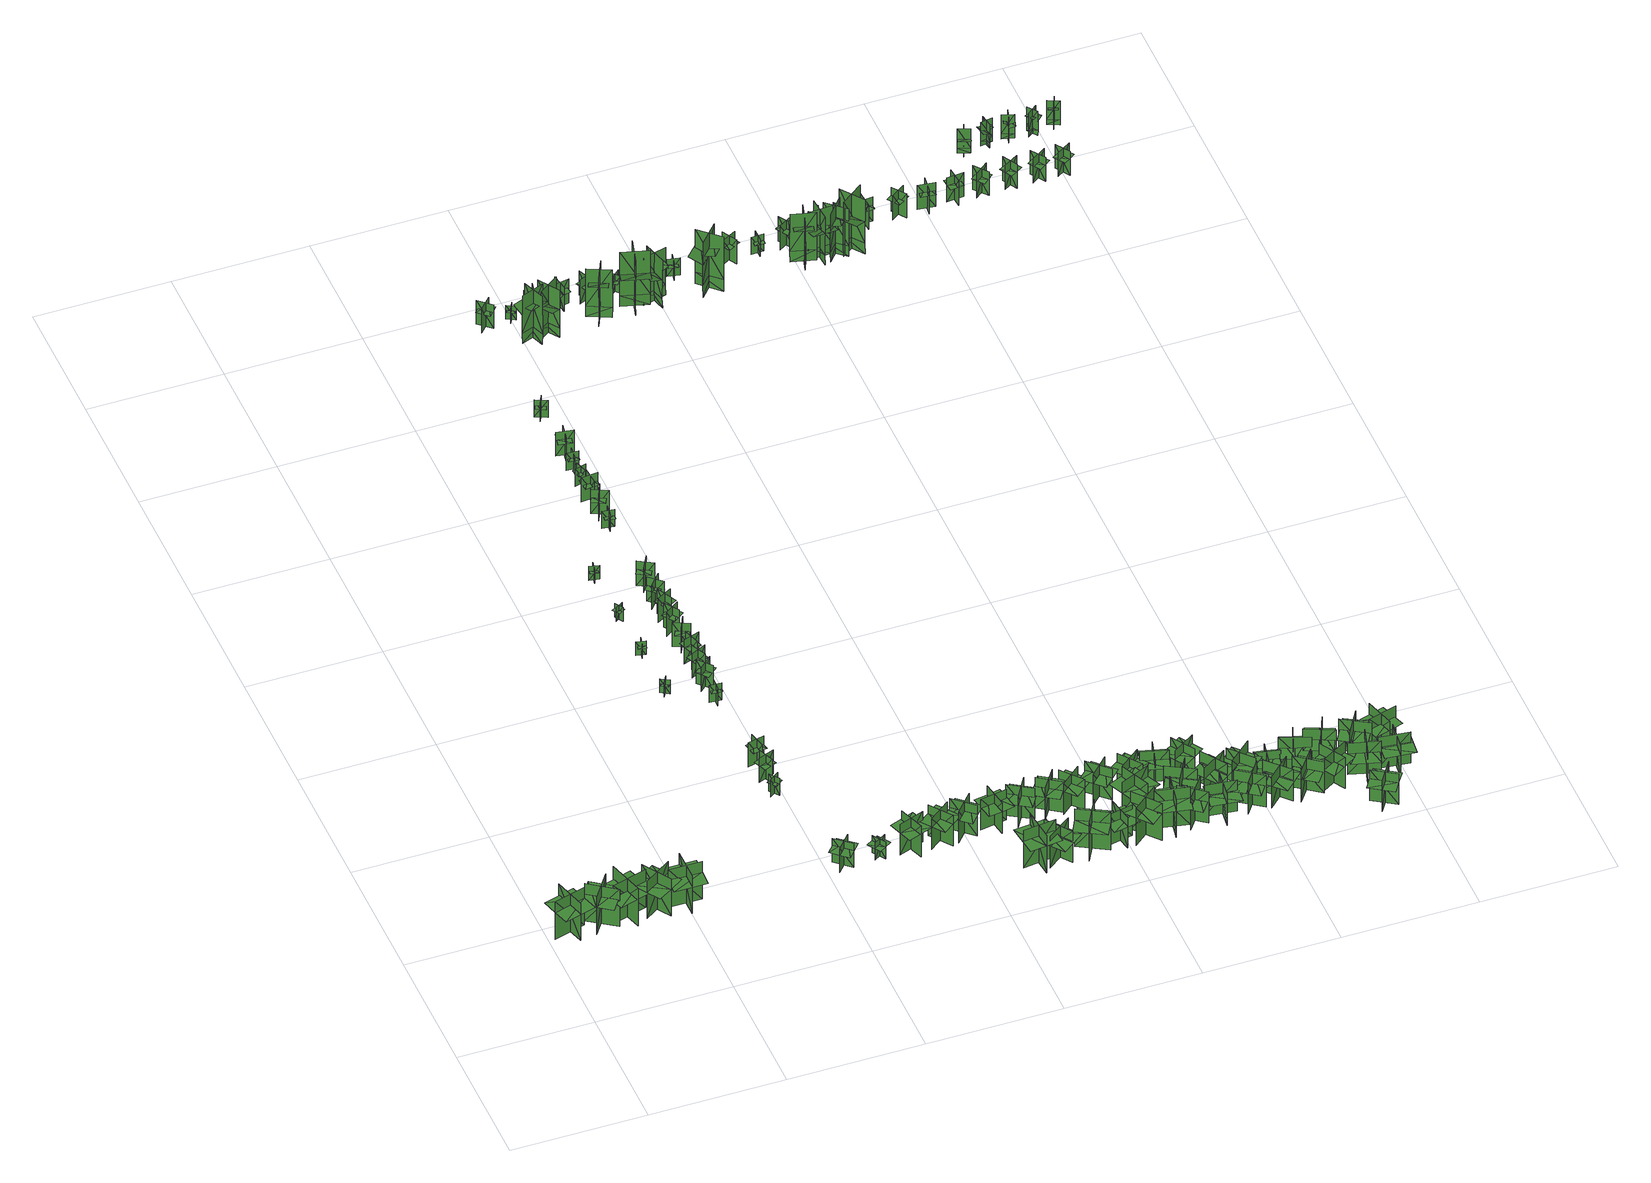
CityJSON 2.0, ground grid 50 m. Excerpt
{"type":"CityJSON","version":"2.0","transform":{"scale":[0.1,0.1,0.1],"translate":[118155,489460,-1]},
"CityObjects":{
"tree1":{"type":"SolitaryVegetationObject","geometry":[{"type":"MultiSurface","lod":"1","boundaries":[[[0,1,2]],[[0,2,3]],[[4,5,6]],[[4,6,7]],[[8,9,10]],[[8,10,11]],[[8,11,12]],[[8,12,13]]]}]},
"tree2":{"type":"SolitaryVegetationObject","geometry":[{"type":"MultiSurface","lod":"1","boundaries":[[[14,15,16]],[[14,16,17]],[[18,19,20]],[[18,20,21]],[[22,23,24]],[[22,24,25]],[[22,25,26]],[[22,26,27]]]}]},
"tree3":{"type":"SolitaryVegetationObject","geometry":[{"type":"MultiSurface","lod":"1","boundaries":[[[28,29,30]],[[28,30,31]],[[32,33,34]],[[32,34,35]],[[36,37,38]],[[36,38,39]],[[36,39,40]],[[36,40,41]]]}]},
"tree4":{"type":"SolitaryVegetationObject","geometry":[{"type":"MultiSurface","lod":"1","boundaries":[[[42,43,44]],[[42,44,45]],[[46,47,48]],[[46,48,49]],[[50,51,52]],[[50,52,53]],[[50,53,54]],[[50,54,55]]]}]},
"tree5":{"type":"SolitaryVegetationObject","geometry":[{"type":"MultiSurface","lod":"1","boundaries":[[[56,57,58]],[[56,58,59]],[[60,61,62]],[[60,62,63]],[[64,65,66]],[[64,66,67]],[[64,67,68]],[[64,68,69]]]}]},
"tree6":{"type":"SolitaryVegetationObject","geometry":[{"type":"MultiSurface","lod":"1","boundaries":[[[70,71,72]],[[70,72,73]],[[74,75,76]],[[74,76,77]],[[78,79,80]],[[78,80,81]],[[78,81,82]],[[78,82,83]]]}]},
"tree7":{"type":"SolitaryVegetationObject","geometry":[{"type":"MultiSurface","lod":"1","boundaries":[[[84,85,86]],[[84,86,87]],[[88,89,90]],[[88,90,91]],[[92,93,94]],[[92,94,95]],[[92,95,96]],[[92,96,97]]]}]},
"tree8":{"type":"SolitaryVegetationObject","geometry":[{"type":"MultiSurface","lod":"1","boundaries":[[[98,99,100]],[[98,100,101]],[[102,103,104]],[[102,104,105]],[[106,107,108]],[[106,108,109]],[[106,109,110]],[[106,110,111]]]}]},
"tree9":{"type":"SolitaryVegetationObject","geometry":[{"type":"MultiSurface","lod":"1","boundaries":[[[112,113,114]],[[112,114,115]],[[116,117,118]],[[116,118,119]],[[120,121,122]],[[120,122,123]],[[120,123,124]],[[120,124,125]]]}]},
"tree10":{"type":"SolitaryVegetationObject","geometry":[{"type":"MultiSurface","lod":"1","boundaries":[[[126,127,128]],[[126,128,129]],[[130,131,132]],[[130,132,133]],[[134,135,136]],[[134,136,137]],[[134,137,138]],[[134,138,139]]]}]},
"tree11":{"type":"SolitaryVegetationObject","geometry":[{"type":"MultiSurface","lod":"1","boundaries":[[[140,141,142]],[[140,142,143]],[[144,145,146]],[[144,146,147]],[[148,149,150]],[[148,150,151]],[[148,151,152]],[[148,152,153]]]}]},
"tree12":{"type":"SolitaryVegetationObject","geometry":[{"type":"MultiSurface","lod":"1","boundaries":[[[154,155,156]],[[154,156,157]],[[158,159,160]],[[158,160,161]],[[162,163,164]],[[162,164,165]],[[162,165,166]],[[162,166,167]]]}]},
"tree13":{"type":"SolitaryVegetationObject","geometry":[{"type":"MultiSurface","lod":"1","boundaries":[[[168,169,170]],[[168,170,171]],[[172,173,174]],[[172,174,175]],[[176,177,178]],[[176,178,179]],[[176,179,180]],[[176,180,181]]]}]},
"tree14":{"type":"SolitaryVegetationObject","geometry":[{"type":"MultiSurface","lod":"1","boundaries":[[[182,183,184]],[[182,184,185]],[[186,187,188]],[[186,188,189]],[[190,191,192]],[[190,192,193]],[[190,193,194]],[[190,194,195]]]}]},
"tree15":{"type":"SolitaryVegetationObject","geometry":[{"type":"MultiSurface","lod":"1","boundaries":[[[196,197,198]],[[196,198,199]],[[200,201,202]],[[200,202,203]],[[204,205,206]],[[204,206,207]],[[204,207,208]],[[204,208,209]]]}]},
"tree16":{"type":"SolitaryVegetationObject","geometry":[{"type":"MultiSurface","lod":"1","boundaries":[[[210,211,212]],[[210,212,213]],[[214,215,216]],[[214,216,217]],[[218,219,220]],[[218,220,221]],[[218,221,222]],[[218,222,223]]]}]},
"tree17":{"type":"SolitaryVegetationObject","geometry":[{"type":"MultiSurface","lod":"1","boundaries":[[[224,225,226]],[[224,226,227]],[[228,229,230]],[[228,230,231]],[[232,233,234]],[[232,234,235]],[[232,235,236]],[[232,236,237]]]}]},
"tree18":{"type":"SolitaryVegetationObject","geometry":[{"type":"MultiSurface","lod":"1","boundaries":[[[238,239,240]],[[238,240,241]],[[242,243,244]],[[242,244,245]],[[246,247,248]],[[246,248,249]],[[246,249,250]],[[246,250,251]]]}]},
"tree19":{"type":"SolitaryVegetationObject","geometry":[{"type":"MultiSurface","lod":"1","boundaries":[[[252,253,254]],[[252,254,255]],[[256,257,258]],[[256,258,259]],[[260,261,262]],[[260,262,263]],[[260,263,264]],[[260,264,265]]]}]},
"tree20":{"type":"SolitaryVegetationObject","geometry":[{"type":"MultiSurface","lod":"1","boundaries":[[[266,267,268]],[[266,268,269]],[[270,271,272]],[[270,272,273]],[[274,275,276]],[[274,276,277]],[[274,277,278]],[[274,278,279]]]}]},
"tree21":{"type":"SolitaryVegetationObject","geometry":[{"type":"MultiSurface","lod":"1","boundaries":[[[280,281,282]],[[280,282,283]],[[284,285,286]],[[284,286,287]],[[288,289,290]],[[288,290,291]],[[288,291,292]],[[288,292,293]]]}]},
"tree22":{"type":"SolitaryVegetationObject","geometry":[{"type":"MultiSurface","lod":"1","boundaries":[[[294,295,296]],[[294,296,297]],[[298,299,300]],[[298,300,301]],[[302,303,304]],[[302,304,305]],[[302,305,306]],[[302,306,307]]]}]},
"tree23":{"type":"SolitaryVegetationObject","geometry":[{"type":"MultiSurface","lod":"1","boundaries":[[[308,309,310]],[[308,310,311]],[[312,313,314]],[[312,314,315]],[[316,317,318]],[[316,318,319]],[[316,319,320]],[[316,320,321]]]}]},
"tree24":{"type":"SolitaryVegetationObject","geometry":[{"type":"MultiSurface","lod":"1","boundaries":[[[322,323,324]],[[322,324,325]],[[326,327,328]],[[326,328,329]],[[330,331,332]],[[330,332,333]],[[330,333,334]],[[330,334,335]]]}]},
"tree25":{"type":"SolitaryVegetationObject","geometry":[{"type":"MultiSurface","lod":"1","boundaries":[[[336,337,338]],[[336,338,339]],[[340,341,342]],[[340,342,343]],[[344,345,346]],[[344,346,347]],[[344,347,348]],[[344,348,349]]]}]},
"tree26":{"type":"SolitaryVegetationObject","geometry":[{"type":"MultiSurface","lod":"1","boundaries":[[[350,351,352]],[[350,352,353]],[[354,355,356]],[[354,356,357]],[[358,359,360]],[[358,360,361]],[[358,361,362]],[[358,362,363]]]}]},
"tree27":{"type":"SolitaryVegetationObject","geometry":[{"type":"MultiSurface","lod":"1","boundaries":[[[364,365,366]],[[364,366,367]],[[368,369,370]],[[368,370,371]],[[372,373,374]],[[372,374,375]],[[372,375,376]],[[372,376,377]]]}]},
"tree28":{"type":"SolitaryVegetationObject","geometry":[{"type":"MultiSurface","lod":"1","boundaries":[[[378,379,380]],[[378,380,381]],[[382,383,384]],[[382,384,385]],[[386,387,388]],[[386,388,389]],[[386,389,390]],[[386,390,391]]]}]},
"tree29":{"type":"SolitaryVegetationObject","geometry":[{"type":"MultiSurface","lod":"1","boundaries":[[[392,393,394]],[[392,394,395]],[[396,397,398]],[[396,398,399]],[[400,401,402]],[[400,402,403]],[[400,403,404]],[[400,404,405]]]}]},
"tree30":{"type":"SolitaryVegetationObject","geometry":[{"type":"MultiSurface","lod":"1","boundaries":[[[406,407,408]],[[406,408,409]],[[410,411,412]],[[410,412,413]],[[414,415,416]],[[414,416,417]],[[414,417,418]],[[414,418,419]]]}]},
"tree31":{"type":"SolitaryVegetationObject","geometry":[{"type":"MultiSurface","lod":"1","boundaries":[[[420,421,422]],[[420,422,423]],[[424,425,426]],[[424,426,427]],[[428,429,430]],[[428,430,431]],[[428,431,432]],[[428,432,433]]]}]},
"tree32":{"type":"SolitaryVegetationObject","geometry":[{"type":"MultiSurface","lod":"1","boundaries":[[[434,435,436]],[[434,436,437]],[[438,439,440]],[[438,440,441]],[[442,443,444]],[[442,444,445]],[[442,445,446]],[[442,446,447]]]}]},
"tree33":{"type":"SolitaryVegetationObject","geometry":[{"type":"MultiSurface","lod":"1","boundaries":[[[448,449,450]],[[448,450,451]],[[452,453,454]],[[452,454,455]],[[456,457,458]],[[456,458,459]],[[456,459,460]],[[456,460,461]]]}]},
"tree34":{"type":"SolitaryVegetationObject","geometry":[{"type":"MultiSurface","lod":"1","boundaries":[[[462,463,464]],[[462,464,465]],[[466,467,468]],[[466,468,469]],[[470,471,472]],[[470,472,473]],[[470,473,474]],[[470,474,475]]]}]},
"tree35":{"type":"SolitaryVegetationObject","geometry":[{"type":"MultiSurface","lod":"1","boundaries":[[[476,477,478]],[[476,478,479]],[[480,481,482]],[[480,482,483]],[[484,485,486]],[[484,486,487]],[[484,487,488]],[[484,488,489]]]}]},
"tree36":{"type":"SolitaryVegetationObject","geometry":[{"type":"MultiSurface","lod":"1","boundaries":[[[490,491,492]],[[490,492,493]],[[494,495,496]],[[494,496,497]],[[498,499,500]],[[498,500,501]],[[498,501,502]],[[498,502,503]]]}]},
"tree37":{"type":"SolitaryVegetationObject","geometry":[{"type":"MultiSurface","lod":"1","boundaries":[[[504,505,506]],[[504,506,507]],[[508,509,510]],[[508,510,511]],[[512,513,514]],[[512,514,515]],[[512,515,516]],[[512,516,517]]]}]},
"tree38":{"type":"SolitaryVegetationObject","geometry":[{"type":"MultiSurface","lod":"1","boundaries":[[[518,519,520]],[[518,520,521]],[[522,523,524]],[[522,524,525]],[[526,527,528]],[[526,528,529]],[[526,529,530]],[[526,530,531]]]}]},
"tree39":{"type":"SolitaryVegetationObject","geometry":[{"type":"MultiSurface","lod":"1","boundaries":[[[532,533,534]],[[532,534,535]],[[536,537,538]],[[536,538,539]],[[540,541,542]],[[540,542,543]],[[540,543,544]],[[540,544,545]]]}]},
"tree40":{"type":"SolitaryVegetationObject","geometry":[{"type":"MultiSurface","lod":"1","boundaries":[[[546,547,548]],[[546,548,549]],[[550,551,552]],[[550,552,553]],[[554,555,556]],[[554,556,557]],[[554,557,558]],[[554,558,559]]]}]},
"tree41":{"type":"SolitaryVegetationObject","geometry":[{"type":"MultiSurface","lod":"1","boundaries":[[[560,561,562]],[[560,562,563]],[[564,565,566]],[[564,566,567]],[[568,569,565]],[[568,565,564]],[[570,571,561]],[[570,561,560]],[[572,573,574]],[[572,574,575]],[[576,577,578]],[[576,578,579]]]}]},
"tree42":{"type":"SolitaryVegetationObject","geometry":[{"type":"MultiSurface","lod":"1","boundaries":[[[580,581,582]],[[580,582,583]],[[584,585,586]],[[584,586,587]],[[588,589,590]],[[588,590,591]],[[588,591,592]],[[588,592,593]]]}]},
"tree43":{"type":"SolitaryVegetationObject","geometry":[{"type":"MultiSurface","lod":"1","boundaries":[[[594,595,596]],[[594,596,597]],[[598,599,600]],[[598,600,601]],[[602,603,604]],[[602,604,605]],[[602,605,606]],[[602,606,607]]]}]},
"tree44":{"type":"SolitaryVegetationObject","geometry":[{"type":"MultiSurface","lod":"1","boundaries":[[[608,609,610]],[[608,610,611]],[[612,613,614]],[[612,614,615]],[[616,617,618]],[[616,618,619]],[[616,619,620]],[[616,620,621]]]}]},
"tree45":{"type":"SolitaryVegetationObject","geometry":[{"type":"MultiSurface","lod":"1","boundaries":[[[622,623,624]],[[622,624,625]],[[626,627,628]],[[626,628,629]],[[630,631,627]],[[630,627,626]],[[632,633,623]],[[632,623,622]],[[634,635,636]],[[634,636,637]],[[638,639,640]],[[638,640,641]]]}]},
"tree46":{"type":"SolitaryVegetationObject","geometry":[{"type":"MultiSurface","lod":"1","boundaries":[[[642,643,644]],[[642,644,645]],[[646,647,648]],[[646,648,649]],[[650,651,652]],[[650,652,653]],[[650,653,654]],[[650,654,655]]]}]},
"tree47":{"type":"SolitaryVegetationObject","geometry":[{"type":"MultiSurface","lod":"1","boundaries":[[[656,657,658]],[[656,658,659]],[[660,661,662]],[[660,662,663]],[[664,665,666]],[[664,666,667]],[[664,667,668]],[[664,668,669]]]}]},
"tree48":{"type":"SolitaryVegetationObject","geometry":[{"type":"MultiSurface","lod":"1","boundaries":[[[670,671,672]],[[670,672,673]],[[674,675,676]],[[674,676,677]],[[678,679,680]],[[678,680,681]],[[678,681,682]],[[678,682,683]]]}]},
"tree49":{"type":"SolitaryVegetationObject","geometry":[{"type":"MultiSurface","lod":"1","boundaries":[[[684,685,686]],[[684,686,687]],[[688,689,690]],[[688,690,691]],[[692,693,694]],[[692,694,695]],[[692,695,696]],[[692,696,697]]]}]},
"tree50":{"type":"SolitaryVegetationObject","geometry":[{"type":"MultiSurface","lod":"1","boundaries":[[[698,699,700]],[[698,700,701]],[[702,703,704]],[[702,704,705]],[[706,707,708]],[[706,708,709]],[[706,709,710]],[[706,710,711]]]}]},
"tree51":{"type":"SolitaryVegetationObject","geometry":[{"type":"MultiSurface","lod":"1","boundaries":[[[712,713,714]],[[712,714,715]],[[716,717,718]],[[716,718,719]],[[720,721,722]],[[720,722,723]],[[720,723,724]],[[720,724,725]]]}]},
"tree52":{"type":"SolitaryVegetationObject","geometry":[{"type":"MultiSurface","lod":"1","boundaries":[[[726,727,728]],[[726,728,729]],[[730,731,732]],[[730,732,733]],[[734,735,736]],[[734,736,737]],[[734,737,738]],[[734,738,739]]]}]},
"tree53":{"type":"SolitaryVegetationObject","geometry":[{"type":"MultiSurface","lod":"1","boundaries":[[[740,741,742]],[[740,742,743]],[[744,745,746]],[[744,746,747]],[[748,749,745]],[[748,745,744]],[[750,751,741]],[[750,741,740]],[[752,753,754]],[[752,754,755]],[[756,757,758]],[[756,758,759]]]}]},
"tree54":{"type":"SolitaryVegetationObject","geometry":[{"type":"MultiSurface","lod":"1","boundaries":[[[760,761,762]],[[760,762,763]],[[764,765,766]],[[764,766,767]],[[768,769,770]],[[768,770,771]],[[768,771,772]],[[768,772,773]]]}]},
"tree55":{"type":"SolitaryVegetationObject","geometry":[{"type":"MultiSurface","lod":"1","boundaries":[[[774,775,776]],[[774,776,777]],[[778,779,780]],[[778,780,781]],[[782,783,784]],[[782,784,785]],[[782,785,786]],[[782,786,787]]]}]},
"tree56":{"type":"SolitaryVegetationObject","geometry":[{"type":"MultiSurface","lod":"1","boundaries":[[[788,789,790]],[[788,790,791]],[[792,793,794]],[[792,794,795]],[[796,797,798]],[[796,798,799]],[[796,799,800]],[[796,800,801]]]}]},
"tree57":{"type":"SolitaryVegetationObject","geometry":[{"type":"MultiSurface","lod":"1","boundaries":[[[802,803,804]],[[802,804,805]],[[806,807,808]],[[806,808,809]],[[810,811,812]],[[810,812,813]],[[810,813,814]],[[810,814,815]]]}]},
"tree58":{"type":"SolitaryVegetationObject","geometry":[{"type":"MultiSurface","lod":"1","boundaries":[[[816,817,818]],[[816,818,819]],[[820,821,822]],[[820,822,823]],[[824,825,826]],[[824,826,827]],[[824,827,828]],[[824,828,829]]]}]},
"tree59":{"type":"SolitaryVegetationObject","geometry":[{"type":"MultiSurface","lod":"1","boundaries":[[[830,831,832]],[[830,832,833]],[[834,835,836]],[[834,836,837]],[[838,839,835]],[[838,835,834]],[[840,841,831]],[[840,831,830]],[[842,843,844]],[[842,844,845]],[[846,847,848]],[[846,848,849]]]}]},
"tree60":{"type":"SolitaryVegetationObject","geometry":[{"type":"MultiSurface","lod":"1","boundaries":[[[850,851,852]],[[850,852,853]],[[854,855,856]],[[854,856,857]],[[858,859,860]],[[858,860,861]],[[858,861,862]],[[858,862,863]]]}]},
"tree61":{"type":"SolitaryVegetationObject","geometry":[{"type":"MultiSurface","lod":"1","boundaries":[[[864,865,866]],[[864,866,867]],[[868,869,870]],[[868,870,871]],[[872,873,874]],[[872,874,875]],[[872,875,876]],[[872,876,877]]]}]},
"tree62":{"type":"SolitaryVegetationObject","geometry":[{"type":"MultiSurface","lod":"1","boundaries":[[[878,879,880]],[[878,880,881]],[[882,883,884]],[[882,884,885]],[[886,887,888]],[[886,888,889]],[[886,889,890]],[[886,890,891]]]}]},
"tree63":{"type":"SolitaryVegetationObject","geometry":[{"type":"MultiSurface","lod":"1","boundaries":[[[892,893,894]],[[892,894,895]],[[896,897,898]],[[896,898,899]],[[900,901,897]],[[900,897,896]],[[902,903,893]],[[902,893,892]],[[904,905,906]],[[904,906,907]],[[908,909,910]],[[908,910,911]]]}]},
"tree64":{"type":"SolitaryVegetationObject","geometry":[{"type":"MultiSurface","lod":"1","boundaries":[[[912,913,914]],[[912,914,915]],[[916,917,918]],[[916,918,919]],[[920,921,922]],[[920,922,923]],[[920,923,924]],[[920,924,925]]]}]},
"tree65":{"type":"SolitaryVegetationObject","geometry":[{"type":"MultiSurface","lod":"1","boundaries":[[[926,927,928]],[[926,928,929]],[[930,931,932]],[[930,932,933]],[[934,935,936]],[[934,936,937]],[[934,937,938]],[[934,938,939]]]}]},
"tree66":{"type":"SolitaryVegetationObject","geometry":[{"type":"MultiSurface","lod":"1","boundaries":[[[940,941,942]],[[940,942,943]],[[944,945,946]],[[944,946,947]],[[948,949,950]],[[948,950,951]],[[948,951,952]],[[948,952,953]]]}]},
"tree67":{"type":"SolitaryVegetationObject","geometry":[{"type":"MultiSurface","lod":"1","boundaries":[[[954,955,956]],[[954,956,957]],[[958,959,960]],[[958,960,961]],[[962,963,964]],[[962,964,965]],[[962,965,966]],[[962,966,967]]]}]},
"tree68":{"type":"SolitaryVegetationObject","geometry":[{"type":"MultiSurface","lod":"1","boundaries":[[[968,969,970]],[[968,970,971]],[[972,973,974]],[[972,974,975]],[[976,977,978]],[[976,978,979]],[[976,979,980]],[[976,980,981]]]}]},
"tree69":{"type":"SolitaryVegetationObject","geometry":[{"type":"MultiSurface","lod":"1","boundaries":[[[982,983,984]],[[982,984,985]],[[986,987,988]],[[986,988,989]],[[990,991,992]],[[990,992,993]],[[990,993,994]],[[990,994,995]]]}]},
"tree70":{"type":"SolitaryVegetationObject","geometry":[{"type":"MultiSurface","lod":"1","boundaries":[[[996,997,998]],[[996,998,999]],[[1000,1001,1002]],[[1000,1002,1003]],[[1004,1005,1001]],[[1004,1001,1000]],[[1006,1007,997]],[[1006,997,996]],[[1008,1009,1010]],[[1008,1010,1011]],[[1012,1013,1014]],[[1012,1014,1015]]]}]},
"tree71":{"type":"SolitaryVegetationObject","geometry":[{"type":"MultiSurface","lod":"1","boundaries":[[[1016,1017,1018]],[[1016,1018,1019]],[[1020,1021,1022]],[[1020,1022,1023]],[[1024,1025,1026]],[[1024,1026,1027]],[[1024,1027,1028]],[[1024,1028,1029]]]}]},
"tree72":{"type":"SolitaryVegetationObject","geometry":[{"type":"MultiSurface","lod":"1","boundaries":[[[1030,1031,1032]],[[1030,1032,1033]],[[1034,1035,1036]],[[1034,1036,1037]],[[1038,1039,1040]],[[1038,1040,1041]],[[1038,1041,1042]],[[1038,1042,1043]]]}]},
"tree73":{"type":"SolitaryVegetationObject","geometry":[{"type":"MultiSurface","lod":"1","boundaries":[[[1044,1045,1046]],[[1044,1046,1047]],[[1048,1049,1050]],[[1048,1050,1051]],[[1052,1053,1054]],[[1052,1054,1055]],[[1052,1055,1056]],[[1052,1056,1057]]]}]},
"tree74":{"type":"SolitaryVegetationObject","geometry":[{"type":"MultiSurface","lod":"1","boundaries":[[[1058,1059,1060]],[[1058,1060,1061]],[[1062,1063,1064]],[[1062,1064,1065]],[[1066,1067,1068]],[[1066,1068,1069]],[[1066,1069,1070]],[[1066,1070,1071]]]}]},
"tree75":{"type":"SolitaryVegetationObject","geometry":[{"type":"MultiSurface","lod":"1","boundaries":[[[1072,1073,1074]],[[1072,1074,1075]],[[1076,1077,1078]],[[1076,1078,1079]],[[1080,1081,1082]],[[1080,1082,1083]],[[1080,1083,1084]],[[1080,1084,1085]]]}]},
"tree76":{"type":"SolitaryVegetationObject","geometry":[{"type":"MultiSurface","lod":"1","boundaries":[[[1086,1087,1088]],[[1086,1088,1089]],[[1090,1091,1092]],[[1090,1092,1093]],[[1094,1095,1096]],[[1094,1096,1097]],[[1094,1097,1098]],[[1094,1098,1099]]]}]},
"tree77":{"type":"SolitaryVegetationObject","geometry":[{"type":"MultiSurface","lod":"1","boundaries":[[[1100,1101,1102]],[[1100,1102,1103]],[[1104,1105,1106]],[[1104,1106,1107]],[[1108,1109,1110]],[[1108,1110,1111]],[[1108,1111,1112]],[[1108,1112,1113]]]}]},
"tree78":{"type":"SolitaryVegetationObject","geometry":[{"type":"MultiSurface","lod":"1","boundaries":[[[1114,1115,1116]],[[1114,1116,1117]],[[1118,1119,1120]],[[1118,1120,1121]],[[1122,1123,1124]],[[1122,1124,1125]],[[1122,1125,1126]],[[1122,1126,1127]]]}]},
"tree79":{"type":"SolitaryVegetationObject","geometry":[{"type":"MultiSurface","lod":"1","boundaries":[[[1128,1129,1130]],[[1128,1130,1131]],[[1132,1133,1134]],[[1132,1134,1135]],[[1136,1137,1138]],[[1136,1138,1139]],[[1136,1139,1140]],[[1136,1140,1141]]]}]},
"tree80":{"type":"SolitaryVegetationObject","geometry":[{"type":"MultiSurface","lod":"1","boundaries":[[[1142,1143,1144]],[[1142,1144,1145]],[[1146,1147,1148]],[[1146,1148,1149]],[[1150,1151,1152]],[[1150,1152,1153]],[[1150,1153,1154]],[[1150,1154,1155]]]}]},
"tree81":{"type":"SolitaryVegetationObject","geometry":[{"type":"MultiSurface","lod":"1","boundaries":[[[1156,1157,1158]],[[1156,1158,1159]],[[1160,1161,1162]],[[1160,1162,1163]],[[1164,1165,1166]],[[1164,1166,1167]],[[1164,1167,1168]],[[1164,1168,1169]]]}]},
"tree82":{"type":"SolitaryVegetationObject","geometry":[{"type":"MultiSurface","lod":"1","boundaries":[[[1170,1171,1172]],[[1170,1172,1173]],[[1174,1175,1176]],[[1174,1176,1177]],[[1178,1179,1175]],[[1178,1175,1174]],[[1180,1181,1171]],[[1180,1171,1170]],[[1182,1183,1184]],[[1182,1184,1185]],[[1186,1187,1188]],[[1186,1188,1189]]]}]},
"tree83":{"type":"SolitaryVegetationObject","geometry":[{"type":"MultiSurface","lod":"1","boundaries":[[[1190,1191,1192]],[[1190,1192,1193]],[[1194,1195,1196]],[[1194,1196,1197]],[[1198,1199,1200]],[[1198,1200,1201]],[[1198,1201,1202]],[[1198,1202,1203]]]}]},
"tree84":{"type":"SolitaryVegetationObject","geometry":[{"type":"MultiSurface","lod":"1","boundaries":[[[1204,1205,1206]],[[1204,1206,1207]],[[1208,1209,1210]],[[1208,1210,1211]],[[1212,1213,1214]],[[1212,1214,1215]],[[1212,1215,1216]],[[1212,1216,1217]]]}]},
"tree85":{"type":"SolitaryVegetationObject","geometry":[{"type":"MultiSurface","lod":"1","boundaries":[[[1218,1219,1220]],[[1218,1220,1221]],[[1222,1223,1224]],[[1222,1224,1225]],[[1226,1227,1223]],[[1226,1223,1222]],[[1228,1229,1219]],[[1228,1219,1218]],[[1230,1231,1232]],[[1230,1232,1233]],[[1234,1235,1236]],[[1234,1236,1237]]]}]},
"tree86":{"type":"SolitaryVegetationObject","geometry":[{"type":"MultiSurface","lod":"1","boundaries":[[[1238,1239,1240]],[[1238,1240,1241]],[[1242,1243,1244]],[[1242,1244,1245]],[[1246,1247,1243]],[[1246,1243,1242]],[[1248,1249,1239]],[[1248,1239,1238]],[[1250,1251,1252]],[[1250,1252,1253]],[[1254,1255,1256]],[[1254,1256,1257]]]}]},
"tree87":{"type":"SolitaryVegetationObject","geometry":[{"type":"MultiSurface","lod":"1","boundaries":[[[1258,1259,1260]],[[1258,1260,1261]],[[1262,1263,1264]],[[1262,1264,1265]],[[1266,1267,1268]],[[1266,1268,1269]],[[1266,1269,1270]],[[1266,1270,1271]]]}]},
"tree88":{"type":"SolitaryVegetationObject","geometry":[{"type":"MultiSurface","lod":"1","boundaries":[[[1272,1273,1274]],[[1272,1274,1275]],[[1276,1277,1278]],[[1276,1278,1279]],[[1280,1281,1277]],[[1280,1277,1276]],[[1282,1283,1273]],[[1282,1273,1272]],[[1284,1285,1286]],[[1284,1286,1287]],[[1288,1289,1290]],[[1288,1290,1291]]]}]},
"tree89":{"type":"SolitaryVegetationObject","geometry":[{"type":"MultiSurface","lod":"1","boundaries":[[[1292,1293,1294]],[[1292,1294,1295]],[[1296,1297,1298]],[[1296,1298,1299]],[[1300,1301,1302]],[[1300,1302,1303]],[[1300,1303,1304]],[[1300,1304,1305]]]}]},
"tree90":{"type":"SolitaryVegetationObject","geometry":[{"type":"MultiSurface","lod":"1","boundaries":[[[1306,1307,1308]],[[1306,1308,1309]],[[1310,1311,1312]],[[1310,1312,1313]],[[1314,1315,1316]],[[1314,1316,1317]],[[1314,1317,1318]],[[1314,1318,1319]]]}]},
"tree91":{"type":"SolitaryVegetationObject","geometry":[{"type":"MultiSurface","lod":"1","boundaries":[[[1320,1321,1322]],[[1320,1322,1323]],[[1324,1325,1326]],[[1324,1326,1327]],[[1328,1329,1330]],[[1328,1330,1331]],[[1328,1331,1332]],[[1328,1332,1333]]]}]},
"tree92":{"type":"SolitaryVegetationObject","geometry":[{"type":"MultiSurface","lod":"1","boundaries":[[[1334,1335,1336]],[[1334,1336,1337]],[[1338,1339,1340]],[[1338,1340,1341]],[[1342,1343,1344]],[[1342,1344,1345]],[[1342,1345,1346]],[[1342,1346,1347]]]}]},
"tree93":{"type":"SolitaryVegetationObject","geometry":[{"type":"MultiSurface","lod":"1","boundaries":[[[1348,1349,1350]],[[1348,1350,1351]],[[1352,1353,1354]],[[1352,1354,1355]],[[1356,1357,1358]],[[1356,1358,1359]],[[1356,1359,1360]],[[1356,1360,1361]]]}]},
"tree94":{"type":"SolitaryVegetationObject","geometry":[{"type":"MultiSurface","lod":"1","boundaries":[[[1362,1363,1364]],[[1362,1364,1365]],[[1366,1367,1368]],[[1366,1368,1369]],[[1370,1371,1372]],[[1370,1372,1373]],[[1370,1373,1374]],[[1370,1374,1375]]]}]},
"tree95":{"type":"SolitaryVegetationObject","geometry":[{"type":"MultiSurface","lod":"1","boundaries":[[[1376,1377,1378]],[[1376,1378,1379]],[[1380,1381,1382]],[[1380,1382,1383]],[[1384,1385,1381]],[[1384,1381,1380]],[[1386,1387,1377]],[[1386,1377,1376]],[[1388,1389,1390]],[[1388,1390,1391]],[[1392,1393,1394]],[[1392,1394,1395]]]}]},
"tree96":{"type":"SolitaryVegetationObject","geometry":[{"type":"MultiSurface","lod":"1","boundaries":[[[1396,1397,1398]],[[1396,1398,1399]],[[1400,1401,1402]],[[1400,1402,1403]],[[1404,1405,1406]],[[1404,1406,1407]],[[1404,1407,1408]],[[1404,1408,1409]]]}]},
"tree97":{"type":"SolitaryVegetationObject","geometry":[{"type":"MultiSurface","lod":"1","boundaries":[[[1410,1411,1412]],[[1410,1412,1413]],[[1414,1415,1416]],[[1414,1416,1417]],[[1418,1419,1415]],[[1418,1415,1414]],[[1420,1421,1411]],[[1420,1411,1410]],[[1422,1423,1424]],[[1422,1424,1425]],[[1426,1427,1428]],[[1426,1428,1429]]]}]},
"tree98":{"type":"SolitaryVegetationObject","geometry":[{"type":"MultiSurface","lod":"1","boundaries":[[[1430,1431,1432]],[[1430,1432,1433]],[[1434,1435,1436]],[[1434,1436,1437]],[[1438,1439,1440]],[[1438,1440,1441]],[[1438,1441,1442]],[[1438,1442,1443]]]}]},
"tree99":{"type":"SolitaryVegetationObject","geometry":[{"type":"MultiSurface","lod":"1","boundaries":[[[1444,1445,1446]],[[1444,1446,1447]],[[1448,1449,1450]],[[1448,1450,1451]],[[1452,1453,1449]],[[1452,1449,1448]],[[1454,1455,1445]],[[1454,1445,1444]],[[1456,1457,1458]],[[1456,1458,1459]],[[1460,1461,1462]],[[1460,1462,1463]]]}]},
"tree100":{"type":"SolitaryVegetationObject","geometry":[{"type":"MultiSurface","lod":"1","boundaries":[[[1464,1465,1466]],[[1464,1466,1467]],[[1468,1469,1470]],[[1468,1470,1471]],[[1472,1473,1474]],[[1472,1474,1475]],[[1472,1475,1476]],[[1472,1476,1477]]]}]},
"tree101":{"type":"SolitaryVegetationObject","geometry":[{"type":"MultiSurface","lod":"1","boundaries":[[[1478,1479,1480]],[[1478,1480,1481]],[[1482,1483,1484]],[[1482,1484,1485]],[[1486,1487,1483]],[[1486,1483,1482]],[[1488,1489,1479]],[[1488,1479,1478]],[[1490,1491,1492]],[[1490,1492,1493]],[[1494,1495,1496]],[[1494,1496,1497]]]}]},
"tree102":{"type":"SolitaryVegetationObject","geometry":[{"type":"MultiSurface","lod":"1","boundaries":[[[1498,1499,1500]],[[1498,1500,1501]],[[1502,1503,1504]],[[1502,1504,1505]],[[1506,1507,1503]],[[1506,1503,1502]],[[1508,1509,1499]],[[1508,1499,1498]],[[1510,1511,1512]],[[1510,1512,1513]],[[1514,1515,1516]],[[1514,1516,1517]]]}]}
},
"vertices":[
[97,392,18],[63,509,18],[63,509,187],[97,392,187],[137,463,18],[20,429,18],[20,429,187],[137,463,187],[137,463,140],[120,521,140],[3,487,140],[20,429,140],[37,370,140],[154,404,140],
[146,481,18],[246,411,18],[246,411,187],[146,481,187],[159,401,18],[229,501,18],[229,501,187],[159,401,187],[159,401,140],[209,366,140],[279,466,140],[229,501,140],[179,536,140],[110,436,140],
[362,471,18],[229,432,18],[229,432,190],[362,471,190],[265,524,18],[304,391,18],[304,391,190],[265,524,190],[351,478,135],[332,539,135],[200,498,135],[219,437,135],[238,376,135],[370,417,135],
[347,417,17],[448,484,17],[448,484,186],[347,417,186],[426,400,17],[359,502,17],[359,502,186],[426,400,186],[426,400,138],[477,434,138],[410,536,138],[359,502,138],[308,469,138],[375,367,138],
[498,389,15],[499,511,15],[499,511,185],[498,389,185],[556,445,15],[434,447,15],[434,447,185],[556,445,185],[556,445,137],[557,506,137],[435,507,137],[434,447,137],[433,386,137],[555,384,137],
[1091,413,13],[1033,464,13],[1033,464,121],[1091,413,121],[1088,464,13],[1037,406,13],[1037,406,121],[1088,464,121],[1088,464,91],[1059,490,91],[1008,432,91],[1037,406,91],[1066,381,91],[1117,439,91],
[985,836,19],[958,871,19],[958,871,96],[985,836,96],[989,865,19],[989,865,96],[953,838,96],[953,838,19],[988,864,71],[976,879,71],[948,857,71],[959,842,71],[971,827,71],[999,849,71],
[824,1449,16],[793,1467,16],[793,1467,78],[824,1449,78],[818,1473,16],[818,1473,78],[800,1441,78],[800,1441,16],[817,1471,58],[804,1479,58],[790,1454,58],[803,1446,58],[816,1439,58],[830,1464,58],
[962,963,16],[985,904,16],[985,904,124],[962,963,124],[945,924,16],[945,924,124],[1004,947,124],[1004,947,16],[947,925,89],[957,900,89],[1004,919,89],[994,944,89],[985,968,89],[937,949,89],
[999,1021,19],[937,1008,19],[937,1008,127],[999,1021,127],[964,1044,19],[964,1044,127],[977,982,127],[977,982,19],[965,1042,92],[939,1037,92],[949,987,92],[975,992,92],[1001,997,92],[991,1047,92],
[800,1649,16],[809,1684,16],[809,1684,78],[800,1649,78],[820,1662,16],[820,1662,78],[785,1671,78],[785,1671,16],[819,1662,58],[823,1677,58],[795,1684,58],[791,1669,58],[787,1654,58],[815,1647,58],
[1170,421,14],[1216,451,14],[1216,451,91],[1170,421,91],[1206,413,14],[1175,460,14],[1175,460,91],[1206,413,91],[1206,413,69],[1229,428,69],[1199,475,69],[1175,460,69],[1152,445,69],[1182,398,69],
[789,1877,16],[808,1847,16],[808,1847,78],[789,1877,78],[784,1854,16],[784,1854,78],[814,1873,78],[814,1873,16],[785,1855,58],[793,1842,58],[817,1858,58],[809,1870,58],[801,1883,58],[776,1867,58],
[976,1357,16],[931,1361,16],[931,1361,94],[976,1357,94],[956,1380,16],[956,1380,94],[953,1335,94],[953,1335,16],[956,1378,69],[937,1380,69],[935,1344,69],[954,1342,69],[973,1341,69],[975,1377,69],
[925,1419,19],[972,1461,19],[972,1461,127],[925,1419,127],[967,1416,19],[967,1416,127],[925,1464,127],[925,1464,19],[965,1418,92],[985,1436,92],[952,1474,92],[932,1456,92],[912,1439,92],[945,1401,92],
[934,1533,20],[961,1476,20],[961,1476,129],[934,1533,129],[920,1493,20],[920,1493,129],[977,1520,129],[977,1520,20],[922,1494,94],[933,1470,94],[979,1492,94],[968,1516,94],[957,1540,94],[911,1518,94],
[793,2095,16],[786,2059,16],[786,2059,78],[793,2095,78],[773,2081,16],[773,2081,78],[809,2074,78],[809,2074,16],[775,2081,58],[772,2066,58],[800,2060,58],[803,2075,58],[806,2090,58],[778,2096,58],
[939,1604,21],[959,1544,21],[959,1544,130],[939,1604,130],[920,1567,21],[920,1567,130],[980,1587,130],[980,1587,21],[922,1567,95],[931,1542,95],[979,1558,95],[970,1584,95],[962,1609,95],[914,1592,95],
[1288,477,12],[1322,383,12],[1322,383,151],[1288,477,151],[1259,417,12],[1353,451,12],[1353,451,151],[1259,417,151],[1259,417,112],[1276,370,112],[1370,404,112],[1353,451,112],[1336,497,112],[1243,464,112],
[931,1623,21],[958,1680,21],[958,1680,129],[931,1623,129],[971,1638,21],[971,1638,129],[914,1664,129],[914,1664,21],[969,1639,94],[980,1662,94],[934,1684,94],[923,1660,94],[912,1636,94],[957,1615,94],
[959,1715,20],[923,1767,20],[923,1767,129],[959,1715,129],[967,1756,20],[967,1756,129],[915,1720,129],[915,1720,20],[965,1755,94],[950,1777,94],[908,1748,94],[923,1726,94],[938,1704,94],[980,1733,94],
[958,1787,18],[928,1842,18],[928,1842,127],[958,1787,127],[970,1827,18],[970,1827,127],[915,1797,127],[915,1797,18],[968,1826,92],[955,1849,92],[911,1825,92],[924,1802,92],[936,1778,92],[981,1803,92],
[959,1915,18],[917,1867,18],[917,1867,126],[959,1915,126],[917,1912,18],[917,1912,126],[964,1870,126],[964,1870,18],[919,1910,91],[901,1890,91],[939,1857,91],[957,1877,91],[974,1897,91],[936,1930,91],
[954,2013,16],[924,1957,16],[924,1957,125],[954,2013,125],[914,2001,16],[914,2001,125],[969,1971,125],[969,1971,16],[916,2000,90],[903,1977,90],[948,1952,90],[960,1976,90],[973,1999,90],[928,2023,90],
[1448,464,14],[1368,404,14],[1368,404,152],[1448,464,152],[1382,474,14],[1442,394,14],[1442,394,152],[1382,474,152],[1382,474,113],[1342,444,113],[1402,364,113],[1442,394,113],[1482,424,113],[1422,504,113],
[927,2284,17],[933,2328,17],[933,2328,94],[927,2284,94],[951,2302,17],[951,2302,94],[906,2308,94],[906,2308,17],[949,2302,69],[952,2321,69],[916,2326,69],[913,2307,69],[911,2288,69],[947,2283,69],
[1536,412,13],[1461,478,13],[1461,478,152],[1536,412,152],[1532,478,13],[1466,403,13],[1466,403,152],[1532,478,152],[1532,478,113],[1494,511,113],[1429,436,113],[1466,403,113],[1504,371,113],[1569,446,113],
[937,2407,17],[911,2349,17],[911,2349,126],[937,2407,126],[898,2392,17],[898,2392,126],[955,2366,126],[955,2366,17],[900,2391,91],[889,2367,91],[935,2346,91],[946,2370,91],[957,2394,91],[911,2415,91],
[952,2463,18],[889,2458,18],[889,2458,126],[952,2463,126],[920,2490,18],[920,2490,126],[925,2427,126],[925,2427,18],[921,2488,91],[894,2486,91],[898,2436,91],[924,2437,91],[950,2439,91],[947,2490,91],
[941,2550,19],[898,2537,19],[898,2537,96],[941,2550,96],[915,2565,19],[915,2565,96],[928,2521,96],[928,2521,19],[915,2563,71],[897,2558,71],[908,2523,71],[926,2528,71],[944,2534,71],[933,2568,71],
[943,2619,19],[898,2623,19],[898,2623,96],[943,2619,96],[924,2642,19],[924,2642,96],[920,2597,96],[920,2597,19],[924,2640,71],[905,2642,71],[902,2606,71],[921,2604,71],[940,2603,71],[943,2639,71],
[927,2728,17],[916,2666,17],[916,2666,125],[927,2728,125],[893,2705,17],[893,2705,125],[955,2693,125],[955,2693,17],[895,2704,91],[890,2678,91],[940,2669,91],[945,2695,91],[950,2721,91],[900,2730,91],
[1655,453,14],[1557,436,14],[1557,436,152],[1655,453,152],[1601,491,14],[1618,393,14],[1618,393,152],[1601,491,152],[1601,491,113],[1552,483,113],[1569,385,113],[1618,393,113],[1667,402,113],[1650,500,113],
[1626,211,9],[1747,225,9],[1747,225,178],[1626,211,178],[1689,160,9],[1676,281,9],[1676,281,178],[1689,160,178],[1689,160,131],[1750,167,131],[1736,288,131],[1676,281,131],[1615,274,131],[1629,153,131],
[896,2916,16],[938,2897,16],[938,2897,93],[896,2916,93],[907,2888,16],[907,2888,93],[926,2929,93],[926,2929,16],[908,2889,69],[925,2881,69],[940,2914,69],[923,2922,69],[905,2930,69],[891,2897,69],
[1723,268,9],[1791,177,9],[1791,177,150],[1723,268,150],[1710,179,9],[1801,246,9],[1801,246,150],[1710,179,150],[1721,257,105],[1679,225,105],[1748,136,105],[1790,168,105],[1831,200,105],[1762,289,105],
[1747,423,13],[1663,476,13],[1663,476,152],[1747,423,152],[1733,488,13],[1680,403,13],[1680,403,152],[1733,488,152],[1733,488,113],[1691,514,113],[1638,430,113],[1680,403,113],[1722,377,113],[1775,461,113],
[926,3379,18],[880,3421,18],[880,3421,126],[926,3379,126],[924,3420,18],[924,3420,126],[882,3374,126],[882,3374,18],[923,3419,92],[903,3437,92],[869,3399,92],[888,3382,92],[908,3364,92],[942,3401,92],
[1902,268,12],[1844,161,12],[1844,161,182],[1902,268,182],[1824,246,12],[1931,187,12],[1931,187,182],[1824,246,182],[1824,246,134],[1795,192,134],[1902,134,134],[1931,187,134],[1960,241,134],[1853,299,134],
[1768,473,14],[1851,417,14],[1851,417,153],[1768,473,153],[1780,408,14],[1836,490,14],[1836,490,153],[1780,408,153],[1780,408,114],[1822,380,114],[1877,462,114],[1836,490,114],[1795,518,114],[1739,435,114],
[992,3280,58],[1076,3312,58],[1077,3311,229],[992,3279,229],[1054,3252,59],[1022,3337,59],[1021,3336,229],[1053,3252,229],[1053,3252,13],[1021,3336,13],[992,3279,13],[1077,3311,13],[992,3279,141],[1077,3312,141],[1060,3355,158],[976,3322,158],[1065,3307,168],[1002,3282,168],[1014,3250,178],[1077,3275,178],
[1013,3392,18],[981,3410,18],[981,3410,80],[1013,3392,80],[1006,3415,18],[1006,3415,80],[989,3384,80],[989,3384,18],[1006,3414,60],[993,3421,60],[978,3396,60],[992,3389,60],[1005,3381,60],[1019,3407,60],
[1922,475,14],[1846,410,14],[1846,410,152],[1922,475,152],[1856,481,14],[1920,405,14],[1920,405,152],[1856,481,152],[1856,481,113],[1818,448,113],[1883,373,113],[1920,405,113],[1958,437,113],[1894,513,113],
[1987,173,14],[1968,270,14],[1968,270,152],[1987,173,152],[2024,227,14],[1927,209,14],[1927,209,152],[2024,227,152],[2024,227,113],[2015,276,113],[1917,258,113],[1927,209,113],[1936,160,113],[2034,178,113],
[1119,3260,59],[1068,3335,59],[1069,3336,229],[1120,3261,229],[1132,3327,59],[1057,3276,59],[1058,3275,229],[1132,3327,229],[1132,3327,14],[1058,3275,14],[1120,3261,14],[1069,3336,14],[1120,3261,142],[1069,3335,142],[1031,3309,158],[1082,3234,158],[1076,3325,168],[1115,3269,168],[1143,3289,178],[1104,3345,178],
[1108,3396,19],[1046,3409,19],[1046,3409,128],[1108,3396,128],[1085,3431,19],[1085,3431,128],[1072,3369,128],[1072,3369,19],[1085,3429,93],[1059,3434,93],[1049,3385,93],[1074,3379,93],[1100,3374,93],[1111,3423,93],
[2025,420,14],[1954,490,14],[1954,490,153],[2025,420,153],[2024,486,14],[1955,415,14],[1955,415,153],[2024,486,153],[2024,486,114],[1989,521,114],[1919,450,114],[1955,415,114],[1991,380,114],[2060,452,114],
[2113,254,13],[2019,176,13],[2019,176,182],[2113,254,182],[2032,262,13],[2110,168,13],[2110,168,182],[2032,262,182],[2032,262,135],[1985,223,135],[2063,129,135],[2110,168,135],[2156,207,135],[2079,301,135],
[2050,388,14],[2099,276,14],[2099,276,184],[2050,388,184],[2020,312,14],[2131,361,14],[2131,361,184],[2020,312,184],[2020,312,136],[2045,256,136],[2156,306,136],[2131,361,136],[2107,417,136],[1995,368,136],
[1145,3396,21],[1207,3407,21],[1207,3407,129],[1145,3396,129],[1179,3372,21],[1179,3372,129],[1168,3434,129],[1168,3434,21],[1179,3374,94],[1205,3379,94],[1196,3429,94],[1170,3424,94],[1144,3420,94],[1153,3370,94],
[2158,164,15],[2181,283,15],[2181,283,185],[2158,164,185],[2226,209,15],[2106,232,15],[2106,232,185],[2226,209,185],[2226,209,137],[2237,269,137],[2117,291,137],[2106,232,137],[2095,172,137],[2214,149,137],
[2070,487,14],[2132,409,14],[2132,409,152],[2070,487,152],[2062,421,14],[2140,483,14],[2140,483,152],[2062,421,152],[2062,421,114],[2093,382,114],[2171,444,114],[2140,483,114],[2109,522,114],[2031,460,114],
[1238,3328,63],[1321,3290,63],[1320,3289,233],[1238,3326,233],[1262,3263,63],[1300,3346,63],[1299,3346,233],[1261,3264,233],[1261,3264,18],[1299,3346,18],[1238,3326,18],[1320,3289,18],[1238,3327,146],[1320,3289,146],[1340,3332,162],[1257,3369,162],[1309,3295,173],[1247,3322,173],[1233,3291,182],[1295,3263,182],
[1243,3389,20],[1300,3415,20],[1300,3415,128],[1243,3389,128],[1282,3374,20],[1282,3374,128],[1256,3432,128],[1256,3432,20],[1281,3377,93],[1305,3387,93],[1284,3434,93],[1260,3423,93],[1236,3412,93],[1257,3366,93],
[2286,272,16],[2217,182,16],[2217,182,157],[2286,272,157],[2197,260,16],[2287,191,16],[2287,191,157],[2197,260,157],[2275,271,112],[2233,302,112],[2166,211,112],[2208,180,112],[2250,149,112],[2317,240,112],
[2201,500,14],[2175,404,14],[2175,404,152],[2201,500,152],[2143,467,14],[2240,442,14],[2240,442,152],[2143,467,152],[2143,467,113],[2131,419,113],[2227,394,113],[2240,442,113],[2253,490,113],[2156,516,113],
[2193,371,13],[2292,316,13],[2292,316,154],[2193,371,154],[2218,284,13],[2273,383,13],[2273,383,154],[2218,284,154],[2195,361,109],[2171,314,109],[2270,261,109],[2295,307,109],[2320,353,109],[2220,407,109],
[1360,3423,20],[1390,3390,20],[1390,3390,97],[1360,3423,97],[1359,3393,20],[1359,3393,97],[1392,3424,97],[1392,3424,20],[1360,3394,72],[1373,3380,72],[1399,3405,72],[1386,3419,72],[1374,3433,72],[1347,3408,72],
[1460,3299,72],[1360,3326,72],[1361,3328,267],[1461,3301,267],[1422,3367,73],[1395,3267,73],[1396,3267,267],[1422,3367,267],[1422,3367,21],[1396,3267,21],[1461,3301,21],[1361,3328,21],[1461,3300,167],[1361,3327,167],[1347,3276,186],[1447,3249,186],[1374,3324,198],[1450,3304,198],[1459,3342,209],[1384,3362,209],
[2285,228,16],[2397,214,16],[2397,214,157],[2285,228,157],[2340,157,16],[2354,269,16],[2354,269,157],[2340,157,157],[2291,220,111],[2285,168,111],[2397,155,111],[2403,207,111],[2409,259,111],[2297,271,111],
[2257,432,13],[2340,487,13],[2340,487,151],[2257,432,151],[2322,418,13],[2267,501,13],[2267,501,151],[2322,418,151],[2322,418,113],[2363,446,113],[2309,529,113],[2267,501,113],[2225,474,113],[2280,391,113],
[2332,396,15],[2395,302,15],[2395,302,156],[2332,396,156],[2315,308,15],[2409,371,15],[2409,371,156],[2315,308,156],[2330,386,110],[2287,356,110],[2351,263,110],[2394,293,110],[2437,323,110],[2373,416,110],
[1492,3271,64],[1469,3359,64],[1471,3359,235],[1494,3271,235],[1527,3330,65],[1440,3307,65],[1440,3306,235],[1527,3329,235],[1527,3329,20],[1440,3306,20],[1494,3271,20],[1471,3359,20],[1493,3271,148],[1470,3359,148],[1426,3347,164],[1449,3259,164],[1473,3347,174],[1491,3281,174],[1524,3290,184],[1507,3356,184],
[1481,3438,19],[1482,3375,19],[1482,3375,127],[1481,3438,127],[1452,3408,19],[1452,3408,127],[1515,3409,127],[1515,3409,19],[1455,3408,92],[1455,3381,92],[1506,3382,92],[1505,3408,92],[1505,3435,92],[1454,3434,92],
[2493,279,16],[2428,187,16],[2428,187,157],[2493,279,157],[2404,264,16],[2497,199,16],[2497,199,157],[2404,264,157],[2482,278,112],[2439,308,112],[2375,214,112],[2419,185,112],[2462,155,112],[2525,249,112],
[2496,295,15],[2421,380,15],[2421,380,156],[2496,295,156],[2501,385,15],[2417,310,15],[2417,310,156],[2501,385,156],[2497,306,110],[2536,341,110],[2459,425,110],[2421,389,110],[2382,354,110],[2459,271,110],
[1591,3431,19],[1581,3387,19],[1581,3387,97],[1591,3431,97],[1565,3415,19],[1565,3415,97],[1609,3406,97],[1609,3406,19],[1567,3415,72],[1563,3396,72],[1598,3389,72],[1602,3407,72],[1606,3425,72],[1571,3433,72],
[2514,276,17],[2592,194,17],[2592,194,158],[2514,276,158],[2512,186,17],[2593,264,17],[2593,264,158],[2512,186,158],[2513,265,112],[2475,228,112],[2555,148,112],[2592,185,112],[2629,221,112],[2550,302,112],
[2542,296,16],[2560,382,16],[2560,382,126],[2542,296,126],[2600,334,16],[2514,352,16],[2514,352,126],[2600,334,126],[2549,300,91],[2589,292,91],[2605,379,91],[2565,387,91],[2525,394,91],[2509,308,91],
[1642,3279,67],[1712,3355,67],[1713,3354,261],[1643,3278,261],[1720,3282,67],[1644,3352,67],[1643,3352,261],[1719,3281,261],[1719,3281,15],[1643,3352,15],[1643,3278,15],[1713,3354,15],[1643,3278,162],[1713,3355,162],[1674,3390,180],[1604,3314,180],[1703,3344,192],[1651,3287,192],[1680,3260,203],[1732,3318,203],
[2615,180,16],[2684,271,16],[2684,271,157],[2615,180,157],[2704,193,16],[2614,261,16],[2614,261,157],[2704,193,157],[2626,181,112],[2668,150,112],[2735,242,112],[2693,273,112],[2650,303,112],[2584,212,112],
[1693,3442,18],[1718,3385,18],[1718,3385,127],[1693,3442,127],[1678,3404,18],[1678,3404,127],[1736,3429,127],[1736,3429,18],[1680,3404,92],[1690,3380,92],[1737,3400,92],[1727,3425,92],[1716,3449,92],[1670,3429,92],
[2628,288,15],[2667,395,15],[2667,395,156],[2628,288,156],[2710,326,15],[2603,365,15],[2603,365,156],[2710,326,156],[2638,292,110],[2688,275,110],[2724,382,110],[2675,399,110],[2625,416,110],[2589,309,110],
[1817,3434,18],[1762,3403,18],[1762,3403,127],[1817,3434,127],[1777,3445,18],[1777,3445,127],[1808,3390,127],[1808,3390,18],[1778,3443,92],[1755,3430,92],[1780,3386,92],[1803,3399,92],[1826,3412,92],[1801,3456,92],
[2808,266,15],[2711,207,15],[2711,207,156],[2808,266,156],[2721,287,15],[2779,191,15],[2779,191,156],[2721,287,156],[2798,269,111],[2770,313,111],[2674,253,111],[2702,209,111],[2730,164,111],[2826,225,111],
[2779,408,16],[2733,304,16],[2733,304,157],[2779,408,157],[2695,375,16],[2799,330,16],[2799,330,157],[2695,375,157],[2769,405,112],[2720,425,112],[2677,321,112],[2725,300,112],[2773,280,112],[2817,384,112],
[2854,38,15],[2908,121,15],[2908,121,154],[2854,38,154],[2919,51,15],[2835,105,15],[2835,105,154],[2919,51,154],[2919,51,115],[2946,93,115],[2862,147,115],[2835,105,115],[2808,63,115],[2892,9,115],
[1894,3397,19],[1894,3442,19],[1894,3442,96],[1894,3397,96],[1915,3418,19],[1915,3418,96],[1870,3418,96],[1870,3418,19],[1913,3418,71],[1914,3437,71],[1877,3437,71],[1877,3418,71],[1877,3399,71],[1913,3399,71],
[2890,299,15],[2860,190,15],[2860,190,156],[2890,299,156],[2811,254,15],[2921,224,15],[2921,224,156],[2811,254,156],[2880,294,110],[2829,307,110],[2801,198,110],[2852,185,110],[2903,172,110],[2931,281,110],
[2836,298,17],[2895,394,17],[2895,394,158],[2836,298,158],[2924,319,17],[2827,378,17],[2827,378,158],[2924,319,158],[2847,299,112],[2892,273,112],[2949,371,112],[2903,397,112],[2858,424,112],[2801,326,112],
[2014,3397,18],[1981,3450,18],[1981,3450,127],[2014,3397,127],[2023,3437,18],[2023,3437,127],[1970,3404,127],[1970,3404,18],[2021,3436,92],[2007,3459,92],[1964,3432,92],[1978,3409,92],[1992,3387,92],[2035,3414,92],
[1980,3340,62],[2068,3316,62],[2067,3315,232],[1980,3338,232],[2014,3280,62],[2038,3368,62],[2037,3368,232],[2013,3280,232],[2013,3280,17],[2037,3368,17],[1980,3338,17],[2067,3315,17],[1980,3339,145],[2068,3315,145],[2080,3360,161],[1992,3383,161],[2056,3318,172],[1990,3336,172],[1981,3302,181],[2047,3285,181],
[2919,246,15],[3031,233,15],[3031,233,156],[2919,246,156],[2974,176,15],[2988,288,15],[2988,288,156],[2974,176,156],[2925,237,111],[2919,185,111],[3032,174,111],[3037,226,111],[3042,278,111],[2930,289,111],
[3031,372,16],[2922,339,16],[2922,339,157],[3031,372,157],[2951,415,16],[2984,306,16],[2984,306,157],[2951,415,157],[3022,378,111],[3006,428,111],[2898,393,111],[2914,343,111],[2930,293,111],[3038,328,111],
[2130,3327,61],[2039,3323,61],[2039,3325,231],[2130,3329,231],[2080,3374,61],[2084,3283,61],[2085,3283,231],[2080,3374,231],[2080,3374,16],[2085,3283,16],[2130,3329,16],[2039,3325,16],[2130,3328,144],[2039,3324,144],[2042,3278,160],[2132,3282,160],[2052,3325,171],[2120,3328,171],[2118,3363,180],[2050,3359,180],
[2106,3289,61],[2166,3358,61],[2167,3357,232],[2108,3289,232],[2175,3294,62],[2106,3353,62],[2106,3353,232],[2174,3294,232],[2174,3294,16],[2106,3353,16],[2108,3289,16],[2167,3357,16],[2107,3289,144],[2166,3357,144],[2131,3388,161],[2072,3319,161],[2158,3348,171],[2114,3296,171],[2140,3274,181],[2184,3326,181],
[2083,3438,21],[2137,3406,21],[2137,3406,129],[2083,3438,129],[2093,3398,21],[2093,3398,129],[2125,3452,129],[2125,3452,21],[2094,3400,94],[2117,3386,94],[2143,3430,94],[2120,3443,94],[2097,3457,94],[2071,3413,94],
[2229,3283,69],[2167,3366,69],[2168,3367,263],[2230,3284,263],[2240,3360,69],[2157,3298,69],[2158,3298,263],[2241,3360,263],[2241,3360,17],[2158,3298,17],[2230,3284,17],[2168,3367,17],[2230,3284,164],[2168,3367,164],[2125,3335,182],[2187,3252,182],[2176,3355,194],[2223,3293,194],[2254,3317,205],[2208,3379,205],
[2219,3402,19],[2179,3450,19],[2179,3450,128],[2219,3402,128],[2223,3444,19],[2223,3444,128],[2175,3403,128],[2175,3403,19],[2221,3442,93],[2205,3462,93],[2166,3430,93],[2182,3410,93],[2199,3389,93],[2238,3422,93],
[2313,3431,18],[2250,3426,18],[2250,3426,126],[2313,3431,126],[2281,3458,18],[2281,3458,126],[2286,3395,126],[2286,3395,18],[2281,3456,91],[2255,3454,91],[2259,3403,91],[2285,3405,91],[2312,3408,91],[2308,3458,91],
[2430,3447,18],[2379,3411,18],[2379,3411,126],[2430,3447,126],[2389,3454,18],[2389,3454,126],[2425,3403,126],[2425,3403,18],[2390,3453,91],[2369,3437,91],[2398,3396,91],[2419,3411,91],[2441,3426,91],[2412,3468,91],
[2538,3424,17],[2475,3432,17],[2475,3432,125],[2538,3424,125],[2512,3458,17],[2512,3458,125],[2504,3395,125],[2504,3395,17],[2512,3455,90],[2485,3459,90],[2479,3408,90],[2505,3405,90],[2531,3402,90],[2538,3452,90],
[2608,3464,17],[2613,3401,17],[2613,3401,126],[2608,3464,126],[2581,3432,17],[2581,3432,126],[2644,3437,126],[2644,3437,17],[2583,3432,91],[2586,3406,91],[2636,3410,91],[2634,3436,91],[2632,3462,91],[2581,3458,91],
[2683,3413,18],[2732,3453,18],[2732,3453,126],[2683,3413,126],[2725,3409,18],[2725,3409,126],[2685,3458,126],[2685,3458,18],[2723,3411,91],[2744,3427,91],[2712,3467,91],[2691,3450,91],[2671,3433,91],[2703,3394,91],
[2736,3611,61],[2693,3625,61],[2694,3626,147],[2736,3611,147],[2721,3642,62],[2707,3599,62],[2707,3599,147],[2722,3641,147],[2722,3641,39],[2707,3599,39],[2736,3611,39],[2694,3626,39],[2736,3611,103],[2693,3626,103],[2686,3604,111],[2729,3589,111],[2699,3624,116],[2732,3613,116],[2737,3629,121],[2705,3640,121],
[2787,3420,17],[2841,3453,17],[2841,3453,126],[2787,3420,126],[2827,3410,17],[2827,3410,126],[2795,3464,126],[2795,3464,17],[2826,3412,91],[2849,3426,91],[2823,3469,91],[2800,3456,91],[2777,3442,91],[2803,3399,91],
[2803,3605,66],[2795,3650,66],[2795,3650,151],[2803,3605,151],[2822,3633,66],[2778,3625,66],[2778,3625,151],[2823,3633,151],[2823,3633,44],[2778,3625,44],[2803,3605,44],[2795,3650,44],[2803,3605,108],[2795,3650,108],[2772,3646,116],[2780,3601,116],[2796,3644,121],[2803,3610,121],[2819,3613,126],[2813,3647,126],
[2888,3416,18],[2941,3451,18],[2941,3451,126],[2888,3416,126],[2929,3408,18],[2929,3408,126],[2894,3460,126],[2894,3460,18],[2928,3410,91],[2950,3425,91],[2922,3467,91],[2900,3452,91],[2878,3437,91],[2906,3395,91],
[2885,3651,66],[2873,3608,66],[2872,3608,151],[2885,3651,151],[2855,3635,66],[2899,3622,66],[2899,3623,151],[2856,3635,151],[2856,3635,43],[2899,3623,43],[2885,3651,43],[2872,3608,43],[2885,3651,108],[2873,3608,108],[2895,3601,116],[2907,3645,116],[2874,3614,121],[2883,3647,121],[2867,3651,126],[2858,3618,126],
[2977,3416,17],[3030,3450,17],[3030,3450,125],[2977,3416,125],[3018,3407,17],[3018,3407,125],[2983,3460,125],[2983,3460,17],[3017,3409,90],[3039,3424,90],[3011,3466,90],[2989,3451,90],[2967,3437,90],[2995,3395,90],
[2951,3646,64],[2979,3610,64],[2978,3610,149],[2951,3646,149],[2946,3612,64],[2982,3640,64],[2982,3640,149],[2946,3613,149],[2946,3613,41],[2982,3640,41],[2951,3646,41],[2978,3610,41],[2951,3646,105],[2978,3610,105],[2997,3624,114],[2969,3660,114],[2974,3615,119],[2954,3642,119],[2940,3631,123],[2961,3604,123],
[3024,3645,69],[3066,3628,69],[3065,3627,154],[3024,3645,154],[3037,3613,69],[3054,3655,69],[3054,3655,154],[3036,3614,154],[3036,3614,46],[3054,3655,46],[3024,3645,46],[3065,3627,46],[3024,3645,110],[3065,3627,110],[3074,3649,118],[3033,3666,118],[3060,3630,124],[3028,3643,124],[3022,3627,128],[3053,3614,128]
]}
